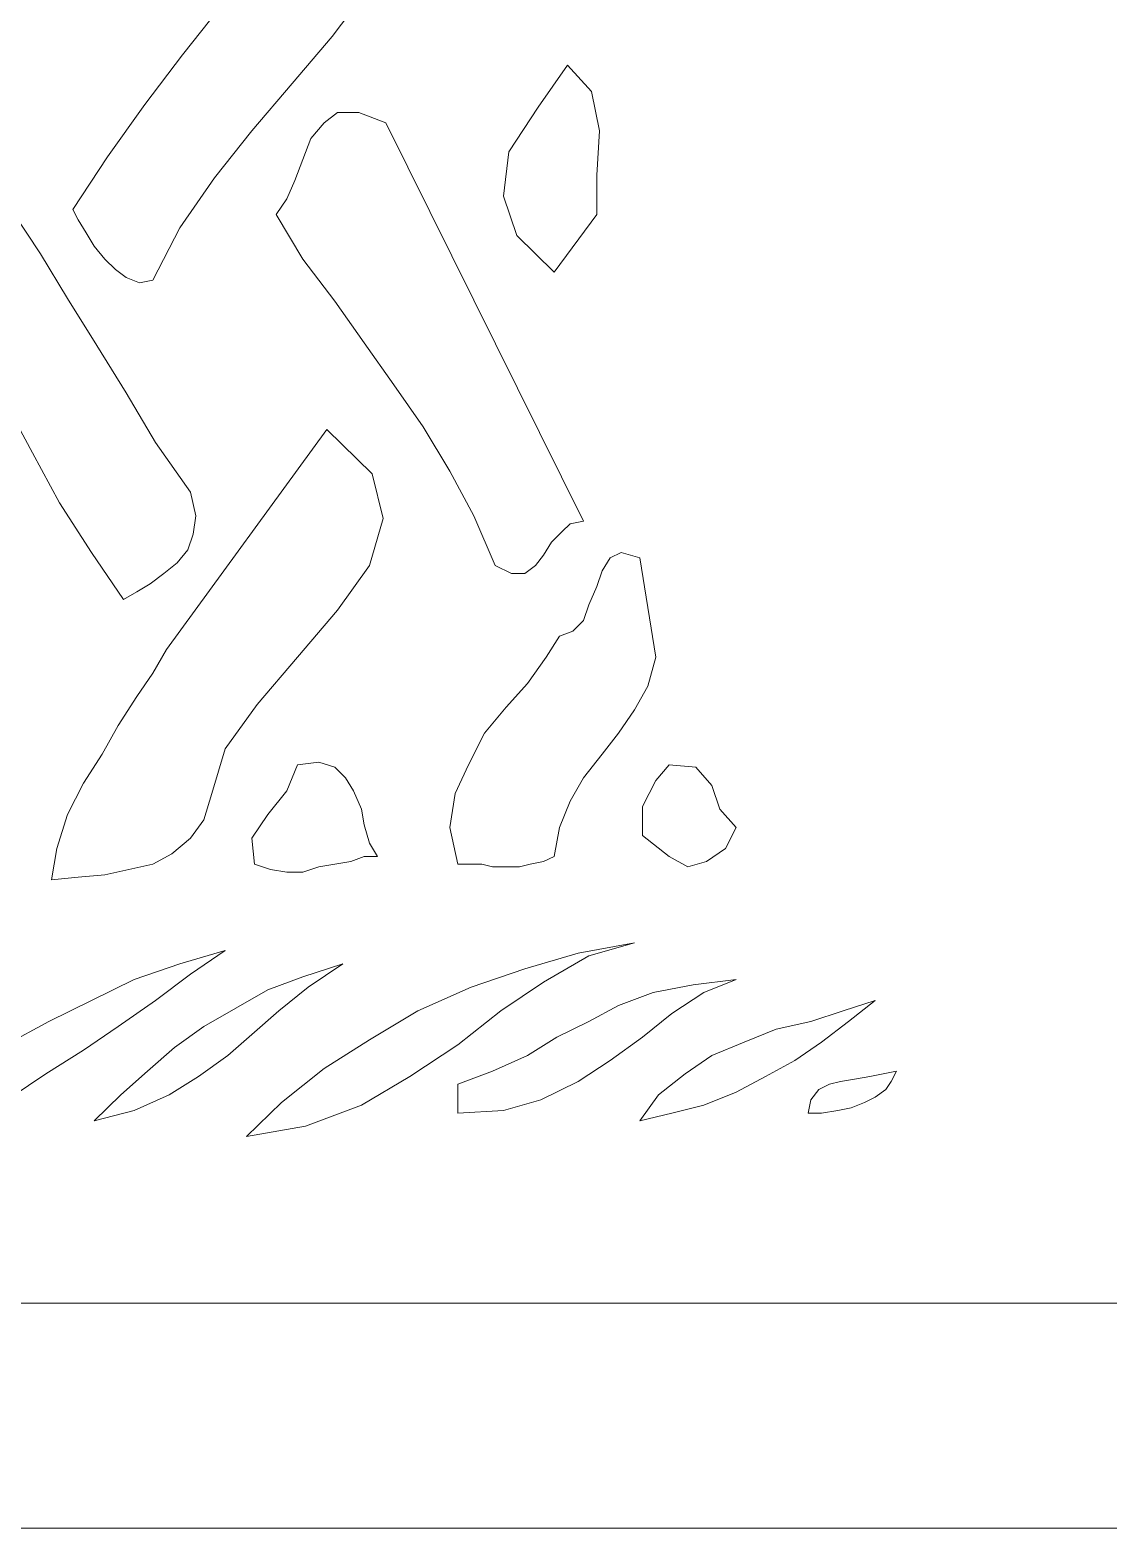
# Model space of a CAD drawing. Header units: millimetres. Extents: x -150 to 150, y -189 to 189.
# Drawn here: x 98.98 to 115.79, y -185.89 to -162.54 of the extents above; entities that cross this region are included whole.
import ezdxf

# ---------------------------------------------------------------- set-up
doc = ezdxf.new("R2010")
doc.units = ezdxf.units.MM
doc.header["$MEASUREMENT"] = 0
doc.layers.add('Camada 1', color=7, linetype='Continuous')

msp = doc.modelspace()

# ---------------------------------------------------------------- linework, layer by layer
at = {"layer": 'Camada 1', "color": 250, "lineweight": 9}
msp.add_lwpolyline([(57.2334, -182.3861), (140.2188, -182.3861), (140.2188, -99.4007), (57.2334, -99.4007), (57.2334, -182.3861)], close=True, dxfattribs=at)
for points, knots in [([(53.7261, -95.8934), (53.7261, -95.8934), (56.5261, -95.8934), (56.5261, -95.8934), (56.5261, -95.8934), (56.5261, -95.8934), (140.9261, -95.8934), (140.9261, -95.8934), (140.9261, -95.8934), (140.9261, -95.8934), (143.7261, -95.8934), (143.7261, -95.8934), (143.7261, -95.8934), (143.7261, -95.8934), (146.9261, -95.8934), (146.9261, -95.8934), (146.9261, -95.8934), (148.5829, -95.8934), (149.9261, -97.2366), (149.9261, -98.8934), (149.9261, -98.8934), (149.9261, -100.5502), (148.5829, -101.8934), (146.9261, -101.8934), (146.9261, -101.8934), (146.9261, -101.8934), (146.5261, -101.8934), (146.5261, -101.8934), (146.5261, -101.8934), (146.5261, -101.8934), (146.5261, -99.0934), (146.5261, -99.0934), (146.5261, -99.0934), (146.5261, -99.0934), (143.7261, -99.0934), (143.7261, -99.0934), (143.7261, -99.0934), (143.7261, -99.0934), (143.7261, -101.8934), (143.7261, -101.8934), (143.7261, -101.8934), (143.7261, -101.8934), (143.7261, -116.8934), (143.7261, -116.8934), (143.7261, -116.8934), (143.7261, -116.8934), (146.9261, -116.8934), (146.9261, -116.8934), (146.9261, -116.8934), (148.5829, -116.8934), (149.9261, -118.2366), (149.9261, -119.8934), (149.9261, -119.8934), (149.9261, -121.5502), (148.5829, -122.8934), (146.9261, -122.8934), (146.9261, -122.8934), (146.9261, -122.8934), (146.5261, -122.8934), (146.5261, -122.8934), (146.5261, -122.8934), (146.5261, -122.8934), (146.5261, -120.0934), (146.5261, -120.0934), (146.5261, -120.0934), (146.5261, -120.0934), (143.7261, -120.0934), (143.7261, -120.0934), (143.7261, -120.0934), (143.7261, -120.0934), (143.7261, -122.8934), (143.7261, -122.8934), (143.7261, -122.8934), (143.7261, -122.8934), (143.7261, -137.8934), (143.7261, -137.8934), (143.7261, -137.8934), (143.7261, -137.8934), (146.9261, -137.8934), (146.9261, -137.8934), (146.9261, -137.8934), (148.5829, -137.8934), (149.9261, -139.2366), (149.9261, -140.8934), (149.9261, -140.8934), (149.9261, -142.5502), (148.5829, -143.8934), (146.9261, -143.8934), (146.9261, -143.8934), (146.9261, -143.8934), (146.5261, -143.8934), (146.5261, -143.8934), (146.5261, -143.8934), (146.5261, -143.8934), (146.5261, -141.0934), (146.5261, -141.0934), (146.5261, -141.0934), (146.5261, -141.0934), (143.7261, -141.0934), (143.7261, -141.0934), (143.7261, -141.0934), (143.7261, -141.0934), (143.7261, -143.8934), (143.7261, -143.8934), (143.7261, -143.8934), (143.7261, -143.8934), (143.7261, -158.8934), (143.7261, -158.8934), (143.7261, -158.8934), (143.7261, -158.8934), (146.9261, -158.8934), (146.9261, -158.8934), (146.9261, -158.8934), (148.5829, -158.8934), (149.9261, -160.2366), (149.9261, -161.8934), (149.9261, -161.8934), (149.9261, -163.5502), (148.5829, -164.8934), (146.9261, -164.8934), (146.9261, -164.8934), (146.9261, -164.8934), (146.5261, -164.8934), (146.5261, -164.8934), (146.5261, -164.8934), (146.5261, -164.8934), (146.5261, -162.0934), (146.5261, -162.0934), (146.5261, -162.0934), (146.5261, -162.0934), (143.7261, -162.0934), (143.7261, -162.0934), (143.7261, -162.0934), (143.7261, -162.0934), (143.7261, -164.8934), (143.7261, -164.8934), (143.7261, -164.8934), (143.7261, -164.8934), (143.7261, -179.8934), (143.7261, -179.8934), (143.7261, -179.8934), (143.7261, -179.8934), (146.9261, -179.8934), (146.9261, -179.8934), (146.9261, -179.8934), (148.5829, -179.8934), (149.9261, -181.2366), (149.9261, -182.8934), (149.9261, -182.8934), (149.9261, -184.5502), (148.5829, -185.8934), (146.9261, -185.8934), (146.9261, -185.8934), (146.9261, -185.8934), (146.5261, -185.8934), (146.5261, -185.8934), (146.5261, -185.8934), (146.5261, -185.8934), (146.5261, -183.0934), (146.5261, -183.0934), (146.5261, -183.0934), (146.5261, -183.0934), (143.7261, -183.0934), (143.7261, -183.0934), (143.7261, -183.0934), (143.7261, -183.0934), (143.7261, -185.8934), (143.7261, -185.8934), (143.7261, -185.8934), (143.7261, -185.8934), (140.9261, -185.8934), (140.9261, -185.8934), (140.9261, -185.8934), (140.9261, -185.8934), (56.5261, -185.8934), (56.5261, -185.8934), (56.5261, -185.8934), (56.5261, -185.8934), (53.7261, -185.8934), (53.7261, -185.8934), (53.7261, -185.8934), (53.7261, -185.8934), (53.7261, -183.0934), (53.7261, -183.0934), (53.7261, -183.0934), (53.7261, -183.0934), (50.9261, -183.0934), (50.9261, -183.0934), (50.9261, -183.0934), (50.9261, -183.0934), (50.9261, -185.8934), (50.9261, -185.8934), (50.9261, -185.8934), (50.9261, -185.8934), (50.5261, -185.8934), (50.5261, -185.8934), (50.5261, -185.8934), (48.8693, -185.8934), (47.5261, -184.5502), (47.5261, -182.8934), (47.5261, -182.8934), (47.5261, -181.2366), (48.8693, -179.8934), (50.5261, -179.8934), (50.5261, -179.8934), (50.5261, -179.8934), (53.7261, -179.8934), (53.7261, -179.8934), (53.7261, -179.8934), (53.7261, -179.8934), (53.7261, -164.8934), (53.7261, -164.8934), (53.7261, -164.8934), (53.7261, -164.8934), (53.7261, -162.0934), (53.7261, -162.0934), (53.7261, -162.0934), (53.7261, -162.0934), (50.9261, -162.0934), (50.9261, -162.0934), (50.9261, -162.0934), (50.9261, -162.0934), (50.9261, -164.8934), (50.9261, -164.8934), (50.9261, -164.8934), (50.9261, -164.8934), (50.5261, -164.8934), (50.5261, -164.8934), (50.5261, -164.8934), (48.8693, -164.8934), (47.5261, -163.5502), (47.5261, -161.8934), (47.5261, -161.8934), (47.5261, -160.2366), (48.8693, -158.8934), (50.5261, -158.8934), (50.5261, -158.8934), (50.5261, -158.8934), (53.7261, -158.8934), (53.7261, -158.8934), (53.7261, -158.8934), (53.7261, -158.8934), (53.7261, -143.8934), (53.7261, -143.8934), (53.7261, -143.8934), (53.7261, -143.8934), (53.7261, -141.0934), (53.7261, -141.0934), (53.7261, -141.0934), (53.7261, -141.0934), (50.9261, -141.0934), (50.9261, -141.0934), (50.9261, -141.0934), (50.9261, -141.0934), (50.9261, -143.8934), (50.9261, -143.8934), (50.9261, -143.8934), (50.9261, -143.8934), (50.5261, -143.8934), (50.5261, -143.8934), (50.5261, -143.8934), (48.8693, -143.8934), (47.5261, -142.5502), (47.5261, -140.8934), (47.5261, -140.8934), (47.5261, -139.2366), (48.8693, -137.8934), (50.5261, -137.8934), (50.5261, -137.8934), (50.5261, -137.8934), (53.7261, -137.8934), (53.7261, -137.8934), (53.7261, -137.8934), (53.7261, -137.8934), (53.7261, -122.8934), (53.7261, -122.8934), (53.7261, -122.8934), (53.7261, -122.8934), (53.7261, -120.0934), (53.7261, -120.0934), (53.7261, -120.0934), (53.7261, -120.0934), (50.9261, -120.0934), (50.9261, -120.0934), (50.9261, -120.0934), (50.9261, -120.0934), (50.9261, -122.8934), (50.9261, -122.8934), (50.9261, -122.8934), (50.9261, -122.8934), (50.5261, -122.8934), (50.5261, -122.8934), (50.5261, -122.8934), (48.8693, -122.8934), (47.5261, -121.5502), (47.5261, -119.8934), (47.5261, -119.8934), (47.5261, -118.2366), (48.8693, -116.8934), (50.5261, -116.8934), (50.5261, -116.8934), (50.5261, -116.8934), (53.7261, -116.8934), (53.7261, -116.8934), (53.7261, -116.8934), (53.7261, -116.8934), (53.7261, -101.8934), (53.7261, -101.8934), (53.7261, -101.8934), (53.7261, -101.8934), (53.7261, -99.0934), (53.7261, -99.0934), (53.7261, -99.0934), (53.7261, -99.0934), (50.9261, -99.0934), (50.9261, -99.0934), (50.9261, -99.0934), (50.9261, -99.0934), (50.9261, -101.8934), (50.9261, -101.8934), (50.9261, -101.8934), (50.9261, -101.8934), (50.5261, -101.8934), (50.5261, -101.8934), (50.5261, -101.8934), (48.8693, -101.8934), (47.5261, -100.5502), (47.5261, -98.8934), (47.5261, -98.8934), (47.5261, -97.2366), (48.8693, -95.8934), (50.5261, -95.8934), (50.5261, -95.8934), (50.5261, -95.8934), (53.7261, -95.8934), (53.7261, -95.8934)], [0, 0, 0, 0, 0.0117647, 0.0117647, 0.0117647, 0.0117647, 0.0235294, 0.0235294, 0.0235294, 0.0235294, 0.0352941, 0.0352941, 0.0352941, 0.0352941, 0.0470588, 0.0470588, 0.0470588, 0.0470588, 0.0588235, 0.0588235, 0.0588235, 0.0588235, 0.0705882, 0.0705882, 0.0705882, 0.0705882, 0.0823529, 0.0823529, 0.0823529, 0.0823529, 0.0941176, 0.0941176, 0.0941176, 0.0941176, 0.1058824, 0.1058824, 0.1058824, 0.1058824, 0.1176471, 0.1176471, 0.1176471, 0.1176471, 0.1294118, 0.1294118, 0.1294118, 0.1294118, 0.1411765, 0.1411765, 0.1411765, 0.1411765, 0.1529412, 0.1529412, 0.1529412, 0.1529412, 0.1647059, 0.1647059, 0.1647059, 0.1647059, 0.1764706, 0.1764706, 0.1764706, 0.1764706, 0.1882353, 0.1882353, 0.1882353, 0.1882353, 0.2, 0.2, 0.2, 0.2, 0.2117647, 0.2117647, 0.2117647, 0.2117647, 0.2235294, 0.2235294, 0.2235294, 0.2235294, 0.2352941, 0.2352941, 0.2352941, 0.2352941, 0.2470588, 0.2470588, 0.2470588, 0.2470588, 0.2588235, 0.2588235, 0.2588235, 0.2588235, 0.2705882, 0.2705882, 0.2705882, 0.2705882, 0.2823529, 0.2823529, 0.2823529, 0.2823529, 0.2941176, 0.2941176, 0.2941176, 0.2941176, 0.3058824, 0.3058824, 0.3058824, 0.3058824, 0.3176471, 0.3176471, 0.3176471, 0.3176471, 0.3294118, 0.3294118, 0.3294118, 0.3294118, 0.3411765, 0.3411765, 0.3411765, 0.3411765, 0.3529412, 0.3529412, 0.3529412, 0.3529412, 0.3647059, 0.3647059, 0.3647059, 0.3647059, 0.3764706, 0.3764706, 0.3764706, 0.3764706, 0.3882353, 0.3882353, 0.3882353, 0.3882353, 0.4, 0.4, 0.4, 0.4, 0.4117647, 0.4117647, 0.4117647, 0.4117647, 0.4235294, 0.4235294, 0.4235294, 0.4235294, 0.4352941, 0.4352941, 0.4352941, 0.4352941, 0.4470588, 0.4470588, 0.4470588, 0.4470588, 0.4588235, 0.4588235, 0.4588235, 0.4588235, 0.4705882, 0.4705882, 0.4705882, 0.4705882, 0.4823529, 0.4823529, 0.4823529, 0.4823529, 0.4941176, 0.4941176, 0.4941176, 0.4941176, 0.5058824, 0.5058824, 0.5058824, 0.5058824, 0.5176471, 0.5176471, 0.5176471, 0.5176471, 0.5294118, 0.5294118, 0.5294118, 0.5294118, 0.5411765, 0.5411765, 0.5411765, 0.5411765, 0.5529412, 0.5529412, 0.5529412, 0.5529412, 0.5647059, 0.5647059, 0.5647059, 0.5647059, 0.5764706, 0.5764706, 0.5764706, 0.5764706, 0.5882353, 0.5882353, 0.5882353, 0.5882353, 0.6, 0.6, 0.6, 0.6, 0.6117647, 0.6117647, 0.6117647, 0.6117647, 0.6235294, 0.6235294, 0.6235294, 0.6235294, 0.6352941, 0.6352941, 0.6352941, 0.6352941, 0.6470588, 0.6470588, 0.6470588, 0.6470588, 0.6588235, 0.6588235, 0.6588235, 0.6588235, 0.6705882, 0.6705882, 0.6705882, 0.6705882, 0.6823529, 0.6823529, 0.6823529, 0.6823529, 0.6941176, 0.6941176, 0.6941176, 0.6941176, 0.7058824, 0.7058824, 0.7058824, 0.7058824, 0.7176471, 0.7176471, 0.7176471, 0.7176471, 0.7294118, 0.7294118, 0.7294118, 0.7294118, 0.7411765, 0.7411765, 0.7411765, 0.7411765, 0.7529412, 0.7529412, 0.7529412, 0.7529412, 0.7647059, 0.7647059, 0.7647059, 0.7647059, 0.7764706, 0.7764706, 0.7764706, 0.7764706, 0.7882353, 0.7882353, 0.7882353, 0.7882353, 0.8, 0.8, 0.8, 0.8, 0.8117647, 0.8117647, 0.8117647, 0.8117647, 0.8235294, 0.8235294, 0.8235294, 0.8235294, 0.8352941, 0.8352941, 0.8352941, 0.8352941, 0.8470588, 0.8470588, 0.8470588, 0.8470588, 0.8588235, 0.8588235, 0.8588235, 0.8588235, 0.8705882, 0.8705882, 0.8705882, 0.8705882, 0.8823529, 0.8823529, 0.8823529, 0.8823529, 0.8941176, 0.8941176, 0.8941176, 0.8941176, 0.9058824, 0.9058824, 0.9058824, 0.9058824, 0.9176471, 0.9176471, 0.9176471, 0.9176471, 0.9294118, 0.9294118, 0.9294118, 0.9294118, 0.9411765, 0.9411765, 0.9411765, 0.9411765, 0.9529412, 0.9529412, 0.9529412, 0.9529412, 0.9647059, 0.9647059, 0.9647059, 0.9647059, 0.9764706, 0.9764706, 0.9764706, 0.9764706, 1, 1, 1, 1]), ([(105.1076, -160.1889), (105.1076, -160.1889), (104.7323, -161.0874), (104.7323, -161.0874), (104.7323, -161.0874), (104.7323, -161.0874), (104.2735, -161.8633), (104.2735, -161.8633), (104.2735, -161.8633), (104.2735, -161.8633), (103.6894, -162.6391), (103.6894, -162.6391), (103.6894, -162.6391), (103.6894, -162.6391), (103.064, -163.3742), (103.064, -163.3742), (103.064, -163.3742), (103.064, -163.3742), (102.4383, -164.1093), (102.4383, -164.1093), (102.4383, -164.1093), (102.4383, -164.1093), (101.8541, -164.8442), (101.8541, -164.8442), (101.8541, -164.8442), (101.8541, -164.8442), (101.3121, -165.6202), (101.3121, -165.6202), (101.3121, -165.6202), (101.3121, -165.6202), (100.8949, -166.4369), (100.8949, -166.4369), (100.8949, -166.4369), (100.8949, -166.4369), (100.6864, -166.4778), (100.6864, -166.4778), (100.6864, -166.4778), (100.6864, -166.4778), (100.4778, -166.3962), (100.4778, -166.3962), (100.4778, -166.3962), (100.4778, -166.3962), (100.311, -166.2738), (100.311, -166.2738), (100.311, -166.2738), (100.311, -166.2738), (100.1441, -166.1103), (100.1441, -166.1103), (100.1441, -166.1103), (100.1441, -166.1103), (99.9773, -165.9061), (99.9773, -165.9061), (99.9773, -165.9061), (99.9773, -165.9061), (99.8522, -165.702), (99.8522, -165.702), (99.8522, -165.702), (99.8522, -165.702), (99.7271, -165.4977), (99.7271, -165.4977), (99.7271, -165.4977), (99.7271, -165.4977), (99.6436, -165.3345), (99.6436, -165.3345), (99.6436, -165.3345), (99.6436, -165.3345), (100.1858, -164.5176), (100.1858, -164.5176), (100.1858, -164.5176), (100.1858, -164.5176), (100.7699, -163.7009), (100.7699, -163.7009), (100.7699, -163.7009), (100.7699, -163.7009), (101.3538, -162.925), (101.3538, -162.925), (101.3538, -162.925), (101.3538, -162.925), (101.9376, -162.1899), (101.9376, -162.1899), (101.9376, -162.1899), (101.9376, -162.1899), (102.5216, -161.4549), (102.5216, -161.4549), (102.5216, -161.4549), (102.5216, -161.4549), (103.0221, -160.7197), (103.0221, -160.7197), (103.0221, -160.7197), (103.0221, -160.7197), (103.5227, -160.0256), (103.5227, -160.0256), (103.5227, -160.0256), (103.5227, -160.0256), (103.9398, -159.2905), (103.9398, -159.2905), (103.9398, -159.2905), (103.9398, -159.2905), (104.4402, -159.2498), (104.4402, -159.2498), (104.4402, -159.2498), (104.4402, -159.2498), (104.6907, -159.5355), (104.6907, -159.5355), (104.6907, -159.5355), (104.6907, -159.5355), (104.8573, -159.9438), (104.8573, -159.9438), (104.8573, -159.9438), (104.8573, -159.9438), (105.1076, -160.1889), (105.1076, -160.1889)], [0, 0, 0, 0, 0.0344828, 0.0344828, 0.0344828, 0.0344828, 0.0689655, 0.0689655, 0.0689655, 0.0689655, 0.1034483, 0.1034483, 0.1034483, 0.1034483, 0.137931, 0.137931, 0.137931, 0.137931, 0.1724138, 0.1724138, 0.1724138, 0.1724138, 0.2068966, 0.2068966, 0.2068966, 0.2068966, 0.2413793, 0.2413793, 0.2413793, 0.2413793, 0.2758621, 0.2758621, 0.2758621, 0.2758621, 0.3103448, 0.3103448, 0.3103448, 0.3103448, 0.3448276, 0.3448276, 0.3448276, 0.3448276, 0.3793103, 0.3793103, 0.3793103, 0.3793103, 0.4137931, 0.4137931, 0.4137931, 0.4137931, 0.4482759, 0.4482759, 0.4482759, 0.4482759, 0.4827586, 0.4827586, 0.4827586, 0.4827586, 0.5172414, 0.5172414, 0.5172414, 0.5172414, 0.5517241, 0.5517241, 0.5517241, 0.5517241, 0.5862069, 0.5862069, 0.5862069, 0.5862069, 0.6206897, 0.6206897, 0.6206897, 0.6206897, 0.6551724, 0.6551724, 0.6551724, 0.6551724, 0.6896552, 0.6896552, 0.6896552, 0.6896552, 0.7241379, 0.7241379, 0.7241379, 0.7241379, 0.7586207, 0.7586207, 0.7586207, 0.7586207, 0.7931034, 0.7931034, 0.7931034, 0.7931034, 0.8275862, 0.8275862, 0.8275862, 0.8275862, 0.862069, 0.862069, 0.862069, 0.862069, 0.8965517, 0.8965517, 0.8965517, 0.8965517, 0.9310345, 0.9310345, 0.9310345, 0.9310345, 1, 1, 1, 1]), ([(107.8188, -165.4161), (107.8188, -165.4161), (107.1514, -166.3145), (107.1514, -166.3145), (107.1514, -166.3145), (107.1514, -166.3145), (106.5675, -165.7429), (106.5675, -165.7429), (106.5675, -165.7429), (106.5675, -165.7429), (106.359, -165.1302), (106.359, -165.1302), (106.359, -165.1302), (106.359, -165.1302), (106.4424, -164.4359), (106.4424, -164.4359), (106.4424, -164.4359), (106.4424, -164.4359), (106.9012, -163.7418), (106.9012, -163.7418), (106.9012, -163.7418), (106.9012, -163.7418), (107.36, -163.0884), (107.36, -163.0884), (107.36, -163.0884), (107.36, -163.0884), (107.7355, -163.4966), (107.7355, -163.4966), (107.7355, -163.4966), (107.7355, -163.4966), (107.8605, -164.1093), (107.8605, -164.1093), (107.8605, -164.1093), (107.8605, -164.1093), (107.8188, -164.8035), (107.8188, -164.8035), (107.8188, -164.8035), (107.8188, -164.8035), (107.8188, -165.4161), (107.8188, -165.4161)], [0, 0, 0, 0, 0.0909091, 0.0909091, 0.0909091, 0.0909091, 0.1818182, 0.1818182, 0.1818182, 0.1818182, 0.2727273, 0.2727273, 0.2727273, 0.2727273, 0.3636364, 0.3636364, 0.3636364, 0.3636364, 0.4545455, 0.4545455, 0.4545455, 0.4545455, 0.5454545, 0.5454545, 0.5454545, 0.5454545, 0.6363636, 0.6363636, 0.6363636, 0.6363636, 0.7272727, 0.7272727, 0.7272727, 0.7272727, 0.8181818, 0.8181818, 0.8181818, 0.8181818, 1, 1, 1, 1]), ([(107.6102, -170.194), (107.6102, -170.194), (107.4019, -170.2349), (107.4019, -170.2349), (107.4019, -170.2349), (107.4019, -170.2349), (107.2765, -170.3574), (107.2765, -170.3574), (107.2765, -170.3574), (107.2765, -170.3574), (107.1097, -170.5208), (107.1097, -170.5208), (107.1097, -170.5208), (107.1097, -170.5208), (106.9847, -170.7249), (106.9847, -170.7249), (106.9847, -170.7249), (106.9847, -170.7249), (106.8595, -170.8884), (106.8595, -170.8884), (106.8595, -170.8884), (106.8595, -170.8884), (106.6927, -171.0107), (106.6927, -171.0107), (106.6927, -171.0107), (106.6927, -171.0107), (106.4841, -171.0107), (106.4841, -171.0107), (106.4841, -171.0107), (106.4841, -171.0107), (106.2338, -170.8884), (106.2338, -170.8884), (106.2338, -170.8884), (106.2338, -170.8884), (105.9002, -170.1124), (105.9002, -170.1124), (105.9002, -170.1124), (105.9002, -170.1124), (105.5246, -169.4181), (105.5246, -169.4181), (105.5246, -169.4181), (105.5246, -169.4181), (105.1076, -168.7238), (105.1076, -168.7238), (105.1076, -168.7238), (105.1076, -168.7238), (104.6489, -168.0703), (104.6489, -168.0703), (104.6489, -168.0703), (104.6489, -168.0703), (104.19, -167.417), (104.19, -167.417), (104.19, -167.417), (104.19, -167.417), (103.7313, -166.7636), (103.7313, -166.7636), (103.7313, -166.7636), (103.7313, -166.7636), (103.2307, -166.1103), (103.2307, -166.1103), (103.2307, -166.1103), (103.2307, -166.1103), (102.8135, -165.4161), (102.8135, -165.4161), (102.8135, -165.4161), (102.8135, -165.4161), (102.9805, -165.171), (102.9805, -165.171), (102.9805, -165.171), (102.9805, -165.171), (103.1056, -164.8851), (103.1056, -164.8851), (103.1056, -164.8851), (103.1056, -164.8851), (103.2307, -164.5584), (103.2307, -164.5584), (103.2307, -164.5584), (103.2307, -164.5584), (103.3558, -164.2317), (103.3558, -164.2317), (103.3558, -164.2317), (103.3558, -164.2317), (103.5643, -163.9867), (103.5643, -163.9867), (103.5643, -163.9867), (103.5643, -163.9867), (103.773, -163.8233), (103.773, -163.8233), (103.773, -163.8233), (103.773, -163.8233), (104.1065, -163.8233), (104.1065, -163.8233), (104.1065, -163.8233), (104.1065, -163.8233), (104.5237, -163.9867), (104.5237, -163.9867), (104.5237, -163.9867), (104.5237, -163.9867), (107.6102, -170.194), (107.6102, -170.194)], [0, 0, 0, 0, 0.0384615, 0.0384615, 0.0384615, 0.0384615, 0.0769231, 0.0769231, 0.0769231, 0.0769231, 0.1153846, 0.1153846, 0.1153846, 0.1153846, 0.1538462, 0.1538462, 0.1538462, 0.1538462, 0.1923077, 0.1923077, 0.1923077, 0.1923077, 0.2307692, 0.2307692, 0.2307692, 0.2307692, 0.2692308, 0.2692308, 0.2692308, 0.2692308, 0.3076923, 0.3076923, 0.3076923, 0.3076923, 0.3461538, 0.3461538, 0.3461538, 0.3461538, 0.3846154, 0.3846154, 0.3846154, 0.3846154, 0.4230769, 0.4230769, 0.4230769, 0.4230769, 0.4615385, 0.4615385, 0.4615385, 0.4615385, 0.5, 0.5, 0.5, 0.5, 0.5384615, 0.5384615, 0.5384615, 0.5384615, 0.5769231, 0.5769231, 0.5769231, 0.5769231, 0.6153846, 0.6153846, 0.6153846, 0.6153846, 0.6538462, 0.6538462, 0.6538462, 0.6538462, 0.6923077, 0.6923077, 0.6923077, 0.6923077, 0.7307692, 0.7307692, 0.7307692, 0.7307692, 0.7692308, 0.7692308, 0.7692308, 0.7692308, 0.8076923, 0.8076923, 0.8076923, 0.8076923, 0.8461538, 0.8461538, 0.8461538, 0.8461538, 0.8846154, 0.8846154, 0.8846154, 0.8846154, 0.9230769, 0.9230769, 0.9230769, 0.9230769, 1, 1, 1, 1]), ([(97.6834, -163.9867), (97.6834, -163.9867), (98.2255, -164.6401), (98.2255, -164.6401), (98.2255, -164.6401), (98.2255, -164.6401), (98.6845, -165.3345), (98.6845, -165.3345), (98.6845, -165.3345), (98.6845, -165.3345), (99.143, -166.0286), (99.143, -166.0286), (99.143, -166.0286), (99.143, -166.0286), (99.5601, -166.723), (99.5601, -166.723), (99.5601, -166.723), (99.5601, -166.723), (100.0191, -167.4579), (100.0191, -167.4579), (100.0191, -167.4579), (100.0191, -167.4579), (100.4778, -168.193), (100.4778, -168.193), (100.4778, -168.193), (100.4778, -168.193), (100.9366, -168.969), (100.9366, -168.969), (100.9366, -168.969), (100.9366, -168.969), (101.4788, -169.7448), (101.4788, -169.7448), (101.4788, -169.7448), (101.4788, -169.7448), (101.5623, -170.1124), (101.5623, -170.1124), (101.5623, -170.1124), (101.5623, -170.1124), (101.5205, -170.3981), (101.5205, -170.3981), (101.5205, -170.3981), (101.5205, -170.3981), (101.4373, -170.6433), (101.4373, -170.6433), (101.4373, -170.6433), (101.4373, -170.6433), (101.2703, -170.8475), (101.2703, -170.8475), (101.2703, -170.8475), (101.2703, -170.8475), (101.0618, -171.0107), (101.0618, -171.0107), (101.0618, -171.0107), (101.0618, -171.0107), (100.8532, -171.1742), (100.8532, -171.1742), (100.8532, -171.1742), (100.8532, -171.1742), (100.6446, -171.2968), (100.6446, -171.2968), (100.6446, -171.2968), (100.6446, -171.2968), (100.4363, -171.4191), (100.4363, -171.4191), (100.4363, -171.4191), (100.4363, -171.4191), (99.9356, -170.684), (99.9356, -170.684), (99.9356, -170.684), (99.9356, -170.684), (99.4351, -169.9083), (99.4351, -169.9083), (99.4351, -169.9083), (99.4351, -169.9083), (99.018, -169.1322), (99.018, -169.1322), (99.018, -169.1322), (99.018, -169.1322), (98.6011, -168.3564), (98.6011, -168.3564), (98.6011, -168.3564), (98.6011, -168.3564), (98.1421, -167.5396), (98.1421, -167.5396), (98.1421, -167.5396), (98.1421, -167.5396), (97.6417, -166.8044), (97.6417, -166.8044), (97.6417, -166.8044), (97.6417, -166.8044), (97.0579, -166.0696), (97.0579, -166.0696), (97.0579, -166.0696), (97.0579, -166.0696), (96.4322, -165.4161), (96.4322, -165.4161), (96.4322, -165.4161), (96.4322, -165.4161), (96.5155, -165.2119), (96.5155, -165.2119), (96.5155, -165.2119), (96.5155, -165.2119), (96.6406, -164.9668), (96.6406, -164.9668), (96.6406, -164.9668), (96.6406, -164.9668), (96.7658, -164.7627), (96.7658, -164.7627), (96.7658, -164.7627), (96.7658, -164.7627), (96.9326, -164.5584), (96.9326, -164.5584), (96.9326, -164.5584), (96.9326, -164.5584), (97.0995, -164.3544), (97.0995, -164.3544), (97.0995, -164.3544), (97.0995, -164.3544), (97.2663, -164.1909), (97.2663, -164.1909), (97.2663, -164.1909), (97.2663, -164.1909), (97.4748, -164.0685), (97.4748, -164.0685), (97.4748, -164.0685), (97.4748, -164.0685), (97.6834, -163.9867), (97.6834, -163.9867)], [0, 0, 0, 0, 0.030303, 0.030303, 0.030303, 0.030303, 0.0606061, 0.0606061, 0.0606061, 0.0606061, 0.0909091, 0.0909091, 0.0909091, 0.0909091, 0.1212121, 0.1212121, 0.1212121, 0.1212121, 0.1515152, 0.1515152, 0.1515152, 0.1515152, 0.1818182, 0.1818182, 0.1818182, 0.1818182, 0.2121212, 0.2121212, 0.2121212, 0.2121212, 0.2424242, 0.2424242, 0.2424242, 0.2424242, 0.2727273, 0.2727273, 0.2727273, 0.2727273, 0.3030303, 0.3030303, 0.3030303, 0.3030303, 0.3333333, 0.3333333, 0.3333333, 0.3333333, 0.3636364, 0.3636364, 0.3636364, 0.3636364, 0.3939394, 0.3939394, 0.3939394, 0.3939394, 0.4242424, 0.4242424, 0.4242424, 0.4242424, 0.4545455, 0.4545455, 0.4545455, 0.4545455, 0.4848485, 0.4848485, 0.4848485, 0.4848485, 0.5151515, 0.5151515, 0.5151515, 0.5151515, 0.5454545, 0.5454545, 0.5454545, 0.5454545, 0.5757576, 0.5757576, 0.5757576, 0.5757576, 0.6060606, 0.6060606, 0.6060606, 0.6060606, 0.6363636, 0.6363636, 0.6363636, 0.6363636, 0.6666667, 0.6666667, 0.6666667, 0.6666667, 0.6969697, 0.6969697, 0.6969697, 0.6969697, 0.7272727, 0.7272727, 0.7272727, 0.7272727, 0.7575758, 0.7575758, 0.7575758, 0.7575758, 0.7878788, 0.7878788, 0.7878788, 0.7878788, 0.8181818, 0.8181818, 0.8181818, 0.8181818, 0.8484848, 0.8484848, 0.8484848, 0.8484848, 0.8787879, 0.8787879, 0.8787879, 0.8787879, 0.9090909, 0.9090909, 0.9090909, 0.9090909, 0.9393939, 0.9393939, 0.9393939, 0.9393939, 1, 1, 1, 1]), ([(101.8125, -174.4411), (101.8125, -174.4411), (101.6875, -174.8495), (101.6875, -174.8495), (101.6875, -174.8495), (101.6875, -174.8495), (101.4788, -175.1353), (101.4788, -175.1353), (101.4788, -175.1353), (101.4788, -175.1353), (101.1868, -175.3804), (101.1868, -175.3804), (101.1868, -175.3804), (101.1868, -175.3804), (100.8949, -175.5436), (100.8949, -175.5436), (100.8949, -175.5436), (100.8949, -175.5436), (100.5195, -175.6253), (100.5195, -175.6253), (100.5195, -175.6253), (100.5195, -175.6253), (100.1441, -175.707), (100.1441, -175.707), (100.1441, -175.707), (100.1441, -175.707), (99.7271, -175.748), (99.7271, -175.748), (99.7271, -175.748), (99.7271, -175.748), (99.31, -175.7888), (99.31, -175.7888), (99.31, -175.7888), (99.31, -175.7888), (99.3934, -175.2986), (99.3934, -175.2986), (99.3934, -175.2986), (99.3934, -175.2986), (99.5601, -174.7678), (99.5601, -174.7678), (99.5601, -174.7678), (99.5601, -174.7678), (99.8105, -174.2777), (99.8105, -174.2777), (99.8105, -174.2777), (99.8105, -174.2777), (100.1024, -173.8286), (100.1024, -173.8286), (100.1024, -173.8286), (100.1024, -173.8286), (100.3528, -173.3793), (100.3528, -173.3793), (100.3528, -173.3793), (100.3528, -173.3793), (100.6446, -172.93), (100.6446, -172.93), (100.6446, -172.93), (100.6446, -172.93), (100.8949, -172.5627), (100.8949, -172.5627), (100.8949, -172.5627), (100.8949, -172.5627), (101.1036, -172.1951), (101.1036, -172.1951), (101.1036, -172.1951), (101.1036, -172.1951), (103.6061, -168.7647), (103.6061, -168.7647), (103.6061, -168.7647), (103.6061, -168.7647), (104.3151, -169.4589), (104.3151, -169.4589), (104.3151, -169.4589), (104.3151, -169.4589), (104.4821, -170.1532), (104.4821, -170.1532), (104.4821, -170.1532), (104.4821, -170.1532), (104.2735, -170.8884), (104.2735, -170.8884), (104.2735, -170.8884), (104.2735, -170.8884), (103.773, -171.5826), (103.773, -171.5826), (103.773, -171.5826), (103.773, -171.5826), (103.1472, -172.3174), (103.1472, -172.3174), (103.1472, -172.3174), (103.1472, -172.3174), (102.5216, -173.0526), (102.5216, -173.0526), (102.5216, -173.0526), (102.5216, -173.0526), (102.0211, -173.7469), (102.0211, -173.7469), (102.0211, -173.7469), (102.0211, -173.7469), (101.8125, -174.4411), (101.8125, -174.4411)], [0, 0, 0, 0, 0.0384615, 0.0384615, 0.0384615, 0.0384615, 0.0769231, 0.0769231, 0.0769231, 0.0769231, 0.1153846, 0.1153846, 0.1153846, 0.1153846, 0.1538462, 0.1538462, 0.1538462, 0.1538462, 0.1923077, 0.1923077, 0.1923077, 0.1923077, 0.2307692, 0.2307692, 0.2307692, 0.2307692, 0.2692308, 0.2692308, 0.2692308, 0.2692308, 0.3076923, 0.3076923, 0.3076923, 0.3076923, 0.3461538, 0.3461538, 0.3461538, 0.3461538, 0.3846154, 0.3846154, 0.3846154, 0.3846154, 0.4230769, 0.4230769, 0.4230769, 0.4230769, 0.4615385, 0.4615385, 0.4615385, 0.4615385, 0.5, 0.5, 0.5, 0.5, 0.5384615, 0.5384615, 0.5384615, 0.5384615, 0.5769231, 0.5769231, 0.5769231, 0.5769231, 0.6153846, 0.6153846, 0.6153846, 0.6153846, 0.6538462, 0.6538462, 0.6538462, 0.6538462, 0.6923077, 0.6923077, 0.6923077, 0.6923077, 0.7307692, 0.7307692, 0.7307692, 0.7307692, 0.7692308, 0.7692308, 0.7692308, 0.7692308, 0.8076923, 0.8076923, 0.8076923, 0.8076923, 0.8461538, 0.8461538, 0.8461538, 0.8461538, 0.8846154, 0.8846154, 0.8846154, 0.8846154, 0.9230769, 0.9230769, 0.9230769, 0.9230769, 1, 1, 1, 1]), ([(108.7365, -172.3174), (108.7365, -172.3174), (108.6114, -172.7668), (108.6114, -172.7668), (108.6114, -172.7668), (108.6114, -172.7668), (108.4029, -173.1344), (108.4029, -173.1344), (108.4029, -173.1344), (108.4029, -173.1344), (108.1524, -173.5019), (108.1524, -173.5019), (108.1524, -173.5019), (108.1524, -173.5019), (107.9022, -173.8286), (107.9022, -173.8286), (107.9022, -173.8286), (107.9022, -173.8286), (107.6102, -174.1961), (107.6102, -174.1961), (107.6102, -174.1961), (107.6102, -174.1961), (107.4019, -174.5634), (107.4019, -174.5634), (107.4019, -174.5634), (107.4019, -174.5634), (107.2349, -174.972), (107.2349, -174.972), (107.2349, -174.972), (107.2349, -174.972), (107.1514, -175.4213), (107.1514, -175.4213), (107.1514, -175.4213), (107.1514, -175.4213), (106.9847, -175.5029), (106.9847, -175.5029), (106.9847, -175.5029), (106.9847, -175.5029), (106.776, -175.5436), (106.776, -175.5436), (106.776, -175.5436), (106.776, -175.5436), (106.6092, -175.5845), (106.6092, -175.5845), (106.6092, -175.5845), (106.6092, -175.5845), (106.4007, -175.5845), (106.4007, -175.5845), (106.4007, -175.5845), (106.4007, -175.5845), (106.192, -175.5845), (106.192, -175.5845), (106.192, -175.5845), (106.192, -175.5845), (106.0253, -175.5436), (106.0253, -175.5436), (106.0253, -175.5436), (106.0253, -175.5436), (105.8167, -175.5436), (105.8167, -175.5436), (105.8167, -175.5436), (105.8167, -175.5436), (105.6499, -175.5436), (105.6499, -175.5436), (105.6499, -175.5436), (105.6499, -175.5436), (105.5246, -174.972), (105.5246, -174.972), (105.5246, -174.972), (105.5246, -174.972), (105.6082, -174.4411), (105.6082, -174.4411), (105.6082, -174.4411), (105.6082, -174.4411), (105.8167, -173.9919), (105.8167, -173.9919), (105.8167, -173.9919), (105.8167, -173.9919), (106.067, -173.5019), (106.067, -173.5019), (106.067, -173.5019), (106.067, -173.5019), (106.4007, -173.0935), (106.4007, -173.0935), (106.4007, -173.0935), (106.4007, -173.0935), (106.7345, -172.7258), (106.7345, -172.7258), (106.7345, -172.7258), (106.7345, -172.7258), (107.0263, -172.3174), (107.0263, -172.3174), (107.0263, -172.3174), (107.0263, -172.3174), (107.2349, -171.9908), (107.2349, -171.9908), (107.2349, -171.9908), (107.2349, -171.9908), (107.4434, -171.9093), (107.4434, -171.9093), (107.4434, -171.9093), (107.4434, -171.9093), (107.6102, -171.7459), (107.6102, -171.7459), (107.6102, -171.7459), (107.6102, -171.7459), (107.6937, -171.5008), (107.6937, -171.5008), (107.6937, -171.5008), (107.6937, -171.5008), (107.8188, -171.215), (107.8188, -171.215), (107.8188, -171.215), (107.8188, -171.215), (107.9022, -170.97), (107.9022, -170.97), (107.9022, -170.97), (107.9022, -170.97), (108.0273, -170.7658), (108.0273, -170.7658), (108.0273, -170.7658), (108.0273, -170.7658), (108.1942, -170.684), (108.1942, -170.684), (108.1942, -170.684), (108.1942, -170.684), (108.4861, -170.7658), (108.4861, -170.7658), (108.4861, -170.7658), (108.4861, -170.7658), (108.7365, -172.3174), (108.7365, -172.3174)], [0, 0, 0, 0, 0.0294118, 0.0294118, 0.0294118, 0.0294118, 0.0588235, 0.0588235, 0.0588235, 0.0588235, 0.0882353, 0.0882353, 0.0882353, 0.0882353, 0.1176471, 0.1176471, 0.1176471, 0.1176471, 0.1470588, 0.1470588, 0.1470588, 0.1470588, 0.1764706, 0.1764706, 0.1764706, 0.1764706, 0.2058824, 0.2058824, 0.2058824, 0.2058824, 0.2352941, 0.2352941, 0.2352941, 0.2352941, 0.2647059, 0.2647059, 0.2647059, 0.2647059, 0.2941176, 0.2941176, 0.2941176, 0.2941176, 0.3235294, 0.3235294, 0.3235294, 0.3235294, 0.3529412, 0.3529412, 0.3529412, 0.3529412, 0.3823529, 0.3823529, 0.3823529, 0.3823529, 0.4117647, 0.4117647, 0.4117647, 0.4117647, 0.4411765, 0.4411765, 0.4411765, 0.4411765, 0.4705882, 0.4705882, 0.4705882, 0.4705882, 0.5, 0.5, 0.5, 0.5, 0.5294118, 0.5294118, 0.5294118, 0.5294118, 0.5588235, 0.5588235, 0.5588235, 0.5588235, 0.5882353, 0.5882353, 0.5882353, 0.5882353, 0.6176471, 0.6176471, 0.6176471, 0.6176471, 0.6470588, 0.6470588, 0.6470588, 0.6470588, 0.6764706, 0.6764706, 0.6764706, 0.6764706, 0.7058824, 0.7058824, 0.7058824, 0.7058824, 0.7352941, 0.7352941, 0.7352941, 0.7352941, 0.7647059, 0.7647059, 0.7647059, 0.7647059, 0.7941176, 0.7941176, 0.7941176, 0.7941176, 0.8235294, 0.8235294, 0.8235294, 0.8235294, 0.8529412, 0.8529412, 0.8529412, 0.8529412, 0.8823529, 0.8823529, 0.8823529, 0.8823529, 0.9117647, 0.9117647, 0.9117647, 0.9117647, 0.9411765, 0.9411765, 0.9411765, 0.9411765, 1, 1, 1, 1]), ([(104.3986, -175.4213), (104.3986, -175.4213), (104.19, -175.4213), (104.19, -175.4213), (104.19, -175.4213), (104.19, -175.4213), (103.9815, -175.5029), (103.9815, -175.5029), (103.9815, -175.5029), (103.9815, -175.5029), (103.7313, -175.5436), (103.7313, -175.5436), (103.7313, -175.5436), (103.7313, -175.5436), (103.4809, -175.5845), (103.4809, -175.5845), (103.4809, -175.5845), (103.4809, -175.5845), (103.2307, -175.6662), (103.2307, -175.6662), (103.2307, -175.6662), (103.2307, -175.6662), (102.9805, -175.6662), (102.9805, -175.6662), (102.9805, -175.6662), (102.9805, -175.6662), (102.7302, -175.6253), (102.7302, -175.6253), (102.7302, -175.6253), (102.7302, -175.6253), (102.4798, -175.5436), (102.4798, -175.5436), (102.4798, -175.5436), (102.4798, -175.5436), (102.4383, -175.1353), (102.4383, -175.1353), (102.4383, -175.1353), (102.4383, -175.1353), (102.6885, -174.7678), (102.6885, -174.7678), (102.6885, -174.7678), (102.6885, -174.7678), (102.9805, -174.4003), (102.9805, -174.4003), (102.9805, -174.4003), (102.9805, -174.4003), (103.1472, -173.9919), (103.1472, -173.9919), (103.1472, -173.9919), (103.1472, -173.9919), (103.4809, -173.9511), (103.4809, -173.9511), (103.4809, -173.9511), (103.4809, -173.9511), (103.7313, -174.0327), (103.7313, -174.0327), (103.7313, -174.0327), (103.7313, -174.0327), (103.8981, -174.1961), (103.8981, -174.1961), (103.8981, -174.1961), (103.8981, -174.1961), (104.0233, -174.4003), (104.0233, -174.4003), (104.0233, -174.4003), (104.0233, -174.4003), (104.1482, -174.6861), (104.1482, -174.6861), (104.1482, -174.6861), (104.1482, -174.6861), (104.19, -174.9311), (104.19, -174.9311), (104.19, -174.9311), (104.19, -174.9311), (104.2735, -175.217), (104.2735, -175.217), (104.2735, -175.217), (104.2735, -175.217), (104.3986, -175.4213), (104.3986, -175.4213)], [0, 0, 0, 0, 0.047619, 0.047619, 0.047619, 0.047619, 0.0952381, 0.0952381, 0.0952381, 0.0952381, 0.1428571, 0.1428571, 0.1428571, 0.1428571, 0.1904762, 0.1904762, 0.1904762, 0.1904762, 0.2380952, 0.2380952, 0.2380952, 0.2380952, 0.2857143, 0.2857143, 0.2857143, 0.2857143, 0.3333333, 0.3333333, 0.3333333, 0.3333333, 0.3809524, 0.3809524, 0.3809524, 0.3809524, 0.4285714, 0.4285714, 0.4285714, 0.4285714, 0.4761905, 0.4761905, 0.4761905, 0.4761905, 0.5238095, 0.5238095, 0.5238095, 0.5238095, 0.5714286, 0.5714286, 0.5714286, 0.5714286, 0.6190476, 0.6190476, 0.6190476, 0.6190476, 0.6666667, 0.6666667, 0.6666667, 0.6666667, 0.7142857, 0.7142857, 0.7142857, 0.7142857, 0.7619048, 0.7619048, 0.7619048, 0.7619048, 0.8095238, 0.8095238, 0.8095238, 0.8095238, 0.8571429, 0.8571429, 0.8571429, 0.8571429, 0.9047619, 0.9047619, 0.9047619, 0.9047619, 1, 1, 1, 1]), ([(109.9877, -174.972), (109.9877, -174.972), (109.8209, -175.2986), (109.8209, -175.2986), (109.8209, -175.2986), (109.8209, -175.2986), (109.5289, -175.5029), (109.5289, -175.5029), (109.5289, -175.5029), (109.5289, -175.5029), (109.2369, -175.5845), (109.2369, -175.5845), (109.2369, -175.5845), (109.2369, -175.5845), (108.9451, -175.4213), (108.9451, -175.4213), (108.9451, -175.4213), (108.9451, -175.4213), (108.5279, -175.0945), (108.5279, -175.0945), (108.5279, -175.0945), (108.5279, -175.0945), (108.5279, -174.6452), (108.5279, -174.6452), (108.5279, -174.6452), (108.5279, -174.6452), (108.7365, -174.2368), (108.7365, -174.2368), (108.7365, -174.2368), (108.7365, -174.2368), (108.9451, -173.9919), (108.9451, -173.9919), (108.9451, -173.9919), (108.9451, -173.9919), (109.3622, -174.0327), (109.3622, -174.0327), (109.3622, -174.0327), (109.3622, -174.0327), (109.6124, -174.3185), (109.6124, -174.3185), (109.6124, -174.3185), (109.6124, -174.3185), (109.7375, -174.6861), (109.7375, -174.6861), (109.7375, -174.6861), (109.7375, -174.6861), (109.9877, -174.972), (109.9877, -174.972)], [0, 0, 0, 0, 0.0769231, 0.0769231, 0.0769231, 0.0769231, 0.1538462, 0.1538462, 0.1538462, 0.1538462, 0.2307692, 0.2307692, 0.2307692, 0.2307692, 0.3076923, 0.3076923, 0.3076923, 0.3076923, 0.3846154, 0.3846154, 0.3846154, 0.3846154, 0.4615385, 0.4615385, 0.4615385, 0.4615385, 0.5384615, 0.5384615, 0.5384615, 0.5384615, 0.6153846, 0.6153846, 0.6153846, 0.6153846, 0.6923077, 0.6923077, 0.6923077, 0.6923077, 0.7692308, 0.7692308, 0.7692308, 0.7692308, 0.8461538, 0.8461538, 0.8461538, 0.8461538, 1, 1, 1, 1]), ([(108.4029, -176.7689), (108.4029, -176.7689), (107.6937, -176.973), (107.6937, -176.973), (107.6937, -176.973), (107.6937, -176.973), (106.9847, -177.3815), (106.9847, -177.3815), (106.9847, -177.3815), (106.9847, -177.3815), (106.3173, -177.8305), (106.3173, -177.8305), (106.3173, -177.8305), (106.3173, -177.8305), (105.6499, -178.3614), (105.6499, -178.3614), (105.6499, -178.3614), (105.6499, -178.3614), (104.899, -178.8515), (104.899, -178.8515), (104.899, -178.8515), (104.899, -178.8515), (104.1482, -179.3007), (104.1482, -179.3007), (104.1482, -179.3007), (104.1482, -179.3007), (103.2725, -179.6275), (103.2725, -179.6275), (103.2725, -179.6275), (103.2725, -179.6275), (102.3548, -179.7907), (102.3548, -179.7907), (102.3548, -179.7907), (102.3548, -179.7907), (102.897, -179.2599), (102.897, -179.2599), (102.897, -179.2599), (102.897, -179.2599), (103.5643, -178.7291), (103.5643, -178.7291), (103.5643, -178.7291), (103.5643, -178.7291), (104.2735, -178.2797), (104.2735, -178.2797), (104.2735, -178.2797), (104.2735, -178.2797), (105.0243, -177.8305), (105.0243, -177.8305), (105.0243, -177.8305), (105.0243, -177.8305), (105.8584, -177.4631), (105.8584, -177.4631), (105.8584, -177.4631), (105.8584, -177.4631), (106.6927, -177.1772), (106.6927, -177.1772), (106.6927, -177.1772), (106.6927, -177.1772), (107.5269, -176.9321), (107.5269, -176.9321), (107.5269, -176.9321), (107.5269, -176.9321), (108.4029, -176.7689), (108.4029, -176.7689)], [0, 0, 0, 0, 0.0588235, 0.0588235, 0.0588235, 0.0588235, 0.1176471, 0.1176471, 0.1176471, 0.1176471, 0.1764706, 0.1764706, 0.1764706, 0.1764706, 0.2352941, 0.2352941, 0.2352941, 0.2352941, 0.2941176, 0.2941176, 0.2941176, 0.2941176, 0.3529412, 0.3529412, 0.3529412, 0.3529412, 0.4117647, 0.4117647, 0.4117647, 0.4117647, 0.4705882, 0.4705882, 0.4705882, 0.4705882, 0.5294118, 0.5294118, 0.5294118, 0.5294118, 0.5882353, 0.5882353, 0.5882353, 0.5882353, 0.6470588, 0.6470588, 0.6470588, 0.6470588, 0.7058824, 0.7058824, 0.7058824, 0.7058824, 0.7647059, 0.7647059, 0.7647059, 0.7647059, 0.8235294, 0.8235294, 0.8235294, 0.8235294, 0.8823529, 0.8823529, 0.8823529, 0.8823529, 1, 1, 1, 1]), ([(102.0211, -176.8912), (102.0211, -176.8912), (101.4788, -177.2589), (101.4788, -177.2589), (101.4788, -177.2589), (101.4788, -177.2589), (100.9366, -177.6673), (100.9366, -177.6673), (100.9366, -177.6673), (100.9366, -177.6673), (100.3528, -178.0757), (100.3528, -178.0757), (100.3528, -178.0757), (100.3528, -178.0757), (99.8105, -178.4432), (99.8105, -178.4432), (99.8105, -178.4432), (99.8105, -178.4432), (99.2265, -178.8106), (99.2265, -178.8106), (99.2265, -178.8106), (99.2265, -178.8106), (98.6845, -179.1783), (98.6845, -179.1783), (98.6845, -179.1783), (98.6845, -179.1783), (98.1421, -179.5049), (98.1421, -179.5049), (98.1421, -179.5049), (98.1421, -179.5049), (97.5582, -179.7907), (97.5582, -179.7907), (97.5582, -179.7907), (97.5582, -179.7907), (96.7658, -179.4233), (96.7658, -179.4233), (96.7658, -179.4233), (96.7658, -179.4233), (97.3497, -179.0966), (97.3497, -179.0966), (97.3497, -179.0966), (97.3497, -179.0966), (97.9754, -178.7291), (97.9754, -178.7291), (97.9754, -178.7291), (97.9754, -178.7291), (98.6011, -178.3614), (98.6011, -178.3614), (98.6011, -178.3614), (98.6011, -178.3614), (99.2683, -177.994), (99.2683, -177.994), (99.2683, -177.994), (99.2683, -177.994), (99.9356, -177.6673), (99.9356, -177.6673), (99.9356, -177.6673), (99.9356, -177.6673), (100.6029, -177.3406), (100.6029, -177.3406), (100.6029, -177.3406), (100.6029, -177.3406), (101.3121, -177.0955), (101.3121, -177.0955), (101.3121, -177.0955), (101.3121, -177.0955), (102.0211, -176.8912), (102.0211, -176.8912)], [0, 0, 0, 0, 0.0555556, 0.0555556, 0.0555556, 0.0555556, 0.1111111, 0.1111111, 0.1111111, 0.1111111, 0.1666667, 0.1666667, 0.1666667, 0.1666667, 0.2222222, 0.2222222, 0.2222222, 0.2222222, 0.2777778, 0.2777778, 0.2777778, 0.2777778, 0.3333333, 0.3333333, 0.3333333, 0.3333333, 0.3888889, 0.3888889, 0.3888889, 0.3888889, 0.4444444, 0.4444444, 0.4444444, 0.4444444, 0.5, 0.5, 0.5, 0.5, 0.5555556, 0.5555556, 0.5555556, 0.5555556, 0.6111111, 0.6111111, 0.6111111, 0.6111111, 0.6666667, 0.6666667, 0.6666667, 0.6666667, 0.7222222, 0.7222222, 0.7222222, 0.7222222, 0.7777778, 0.7777778, 0.7777778, 0.7777778, 0.8333333, 0.8333333, 0.8333333, 0.8333333, 0.8888889, 0.8888889, 0.8888889, 0.8888889, 1, 1, 1, 1]), ([(103.8564, -177.0955), (103.8564, -177.0955), (103.3142, -177.4631), (103.3142, -177.4631), (103.3142, -177.4631), (103.3142, -177.4631), (102.8553, -177.8305), (102.8553, -177.8305), (102.8553, -177.8305), (102.8553, -177.8305), (102.4383, -178.1982), (102.4383, -178.1982), (102.4383, -178.1982), (102.4383, -178.1982), (102.0629, -178.5248), (102.0629, -178.5248), (102.0629, -178.5248), (102.0629, -178.5248), (101.604, -178.8515), (101.604, -178.8515), (101.604, -178.8515), (101.604, -178.8515), (101.1452, -179.1373), (101.1452, -179.1373), (101.1452, -179.1373), (101.1452, -179.1373), (100.6029, -179.3825), (100.6029, -179.3825), (100.6029, -179.3825), (100.6029, -179.3825), (99.9773, -179.5457), (99.9773, -179.5457), (99.9773, -179.5457), (99.9773, -179.5457), (100.3944, -179.1373), (100.3944, -179.1373), (100.3944, -179.1373), (100.3944, -179.1373), (100.8115, -178.77), (100.8115, -178.77), (100.8115, -178.77), (100.8115, -178.77), (101.2286, -178.4024), (101.2286, -178.4024), (101.2286, -178.4024), (101.2286, -178.4024), (101.6875, -178.0757), (101.6875, -178.0757), (101.6875, -178.0757), (101.6875, -178.0757), (102.1879, -177.7899), (102.1879, -177.7899), (102.1879, -177.7899), (102.1879, -177.7899), (102.6885, -177.5038), (102.6885, -177.5038), (102.6885, -177.5038), (102.6885, -177.5038), (103.2307, -177.2997), (103.2307, -177.2997), (103.2307, -177.2997), (103.2307, -177.2997), (103.8564, -177.0955), (103.8564, -177.0955)], [0, 0, 0, 0, 0.0588235, 0.0588235, 0.0588235, 0.0588235, 0.1176471, 0.1176471, 0.1176471, 0.1176471, 0.1764706, 0.1764706, 0.1764706, 0.1764706, 0.2352941, 0.2352941, 0.2352941, 0.2352941, 0.2941176, 0.2941176, 0.2941176, 0.2941176, 0.3529412, 0.3529412, 0.3529412, 0.3529412, 0.4117647, 0.4117647, 0.4117647, 0.4117647, 0.4705882, 0.4705882, 0.4705882, 0.4705882, 0.5294118, 0.5294118, 0.5294118, 0.5294118, 0.5882353, 0.5882353, 0.5882353, 0.5882353, 0.6470588, 0.6470588, 0.6470588, 0.6470588, 0.7058824, 0.7058824, 0.7058824, 0.7058824, 0.7647059, 0.7647059, 0.7647059, 0.7647059, 0.8235294, 0.8235294, 0.8235294, 0.8235294, 0.8823529, 0.8823529, 0.8823529, 0.8823529, 1, 1, 1, 1]), ([(109.9877, -177.3406), (109.9877, -177.3406), (109.4872, -177.5446), (109.4872, -177.5446), (109.4872, -177.5446), (109.4872, -177.5446), (108.9867, -177.8714), (108.9867, -177.8714), (108.9867, -177.8714), (108.9867, -177.8714), (108.5279, -178.239), (108.5279, -178.239), (108.5279, -178.239), (108.5279, -178.239), (108.0273, -178.6066), (108.0273, -178.6066), (108.0273, -178.6066), (108.0273, -178.6066), (107.5269, -178.9332), (107.5269, -178.9332), (107.5269, -178.9332), (107.5269, -178.9332), (106.9429, -179.219), (106.9429, -179.219), (106.9429, -179.219), (106.9429, -179.219), (106.359, -179.3825), (106.359, -179.3825), (106.359, -179.3825), (106.359, -179.3825), (105.6499, -179.4233), (105.6499, -179.4233), (105.6499, -179.4233), (105.6499, -179.4233), (105.6499, -178.974), (105.6499, -178.974), (105.6499, -178.974), (105.6499, -178.974), (106.192, -178.77), (106.192, -178.77), (106.192, -178.77), (106.192, -178.77), (106.7345, -178.5248), (106.7345, -178.5248), (106.7345, -178.5248), (106.7345, -178.5248), (107.1932, -178.239), (107.1932, -178.239), (107.1932, -178.239), (107.1932, -178.239), (107.6937, -177.994), (107.6937, -177.994), (107.6937, -177.994), (107.6937, -177.994), (108.1524, -177.7491), (108.1524, -177.7491), (108.1524, -177.7491), (108.1524, -177.7491), (108.6948, -177.5446), (108.6948, -177.5446), (108.6948, -177.5446), (108.6948, -177.5446), (109.3205, -177.4224), (109.3205, -177.4224), (109.3205, -177.4224), (109.3205, -177.4224), (109.9877, -177.3406), (109.9877, -177.3406)], [0, 0, 0, 0, 0.0555556, 0.0555556, 0.0555556, 0.0555556, 0.1111111, 0.1111111, 0.1111111, 0.1111111, 0.1666667, 0.1666667, 0.1666667, 0.1666667, 0.2222222, 0.2222222, 0.2222222, 0.2222222, 0.2777778, 0.2777778, 0.2777778, 0.2777778, 0.3333333, 0.3333333, 0.3333333, 0.3333333, 0.3888889, 0.3888889, 0.3888889, 0.3888889, 0.4444444, 0.4444444, 0.4444444, 0.4444444, 0.5, 0.5, 0.5, 0.5, 0.5555556, 0.5555556, 0.5555556, 0.5555556, 0.6111111, 0.6111111, 0.6111111, 0.6111111, 0.6666667, 0.6666667, 0.6666667, 0.6666667, 0.7222222, 0.7222222, 0.7222222, 0.7222222, 0.7777778, 0.7777778, 0.7777778, 0.7777778, 0.8333333, 0.8333333, 0.8333333, 0.8333333, 0.8888889, 0.8888889, 0.8888889, 0.8888889, 1, 1, 1, 1]), ([(112.1566, -177.6673), (112.1566, -177.6673), (111.7397, -177.994), (111.7397, -177.994), (111.7397, -177.994), (111.7397, -177.994), (111.3226, -178.3206), (111.3226, -178.3206), (111.3226, -178.3206), (111.3226, -178.3206), (110.9054, -178.6066), (110.9054, -178.6066), (110.9054, -178.6066), (110.9054, -178.6066), (110.4465, -178.8515), (110.4465, -178.8515), (110.4465, -178.8515), (110.4465, -178.8515), (109.9877, -179.0966), (109.9877, -179.0966), (109.9877, -179.0966), (109.9877, -179.0966), (109.4872, -179.3007), (109.4872, -179.3007), (109.4872, -179.3007), (109.4872, -179.3007), (108.9867, -179.4233), (108.9867, -179.4233), (108.9867, -179.4233), (108.9867, -179.4233), (108.4861, -179.5457), (108.4861, -179.5457), (108.4861, -179.5457), (108.4861, -179.5457), (108.7781, -179.1373), (108.7781, -179.1373), (108.7781, -179.1373), (108.7781, -179.1373), (109.1952, -178.8106), (109.1952, -178.8106), (109.1952, -178.8106), (109.1952, -178.8106), (109.6124, -178.5248), (109.6124, -178.5248), (109.6124, -178.5248), (109.6124, -178.5248), (110.1128, -178.3206), (110.1128, -178.3206), (110.1128, -178.3206), (110.1128, -178.3206), (110.6134, -178.1165), (110.6134, -178.1165), (110.6134, -178.1165), (110.6134, -178.1165), (111.1557, -177.994), (111.1557, -177.994), (111.1557, -177.994), (111.1557, -177.994), (111.6562, -177.8305), (111.6562, -177.8305), (111.6562, -177.8305), (111.6562, -177.8305), (112.1566, -177.6673), (112.1566, -177.6673)], [0, 0, 0, 0, 0.0588235, 0.0588235, 0.0588235, 0.0588235, 0.1176471, 0.1176471, 0.1176471, 0.1176471, 0.1764706, 0.1764706, 0.1764706, 0.1764706, 0.2352941, 0.2352941, 0.2352941, 0.2352941, 0.2941176, 0.2941176, 0.2941176, 0.2941176, 0.3529412, 0.3529412, 0.3529412, 0.3529412, 0.4117647, 0.4117647, 0.4117647, 0.4117647, 0.4705882, 0.4705882, 0.4705882, 0.4705882, 0.5294118, 0.5294118, 0.5294118, 0.5294118, 0.5882353, 0.5882353, 0.5882353, 0.5882353, 0.6470588, 0.6470588, 0.6470588, 0.6470588, 0.7058824, 0.7058824, 0.7058824, 0.7058824, 0.7647059, 0.7647059, 0.7647059, 0.7647059, 0.8235294, 0.8235294, 0.8235294, 0.8235294, 0.8823529, 0.8823529, 0.8823529, 0.8823529, 1, 1, 1, 1]), ([(112.4903, -178.77), (112.4903, -178.77), (112.4071, -178.9332), (112.4071, -178.9332), (112.4071, -178.9332), (112.4071, -178.9332), (112.3235, -179.0558), (112.3235, -179.0558), (112.3235, -179.0558), (112.3235, -179.0558), (112.1566, -179.1783), (112.1566, -179.1783), (112.1566, -179.1783), (112.1566, -179.1783), (111.9899, -179.2599), (111.9899, -179.2599), (111.9899, -179.2599), (111.9899, -179.2599), (111.7813, -179.3416), (111.7813, -179.3416), (111.7813, -179.3416), (111.7813, -179.3416), (111.5727, -179.3825), (111.5727, -179.3825), (111.5727, -179.3825), (111.5727, -179.3825), (111.3226, -179.4233), (111.3226, -179.4233), (111.3226, -179.4233), (111.3226, -179.4233), (111.114, -179.4233), (111.114, -179.4233), (111.114, -179.4233), (111.114, -179.4233), (111.1557, -179.219), (111.1557, -179.219), (111.1557, -179.219), (111.1557, -179.219), (111.2808, -179.0558), (111.2808, -179.0558), (111.2808, -179.0558), (111.2808, -179.0558), (111.4476, -178.974), (111.4476, -178.974), (111.4476, -178.974), (111.4476, -178.974), (111.6144, -178.9332), (111.6144, -178.9332), (111.6144, -178.9332), (111.6144, -178.9332), (111.8648, -178.8923), (111.8648, -178.8923), (111.8648, -178.8923), (111.8648, -178.8923), (112.0734, -178.8515), (112.0734, -178.8515), (112.0734, -178.8515), (112.0734, -178.8515), (112.2819, -178.8106), (112.2819, -178.8106), (112.2819, -178.8106), (112.2819, -178.8106), (112.4903, -178.77), (112.4903, -178.77)], [0, 0, 0, 0, 0.0588235, 0.0588235, 0.0588235, 0.0588235, 0.1176471, 0.1176471, 0.1176471, 0.1176471, 0.1764706, 0.1764706, 0.1764706, 0.1764706, 0.2352941, 0.2352941, 0.2352941, 0.2352941, 0.2941176, 0.2941176, 0.2941176, 0.2941176, 0.3529412, 0.3529412, 0.3529412, 0.3529412, 0.4117647, 0.4117647, 0.4117647, 0.4117647, 0.4705882, 0.4705882, 0.4705882, 0.4705882, 0.5294118, 0.5294118, 0.5294118, 0.5294118, 0.5882353, 0.5882353, 0.5882353, 0.5882353, 0.6470588, 0.6470588, 0.6470588, 0.6470588, 0.7058824, 0.7058824, 0.7058824, 0.7058824, 0.7647059, 0.7647059, 0.7647059, 0.7647059, 0.8235294, 0.8235294, 0.8235294, 0.8235294, 0.8823529, 0.8823529, 0.8823529, 0.8823529, 1, 1, 1, 1])]:
    msp.add_open_spline(points, degree=3, knots=knots, dxfattribs=at)

doc.saveas('drawing.dxf')
